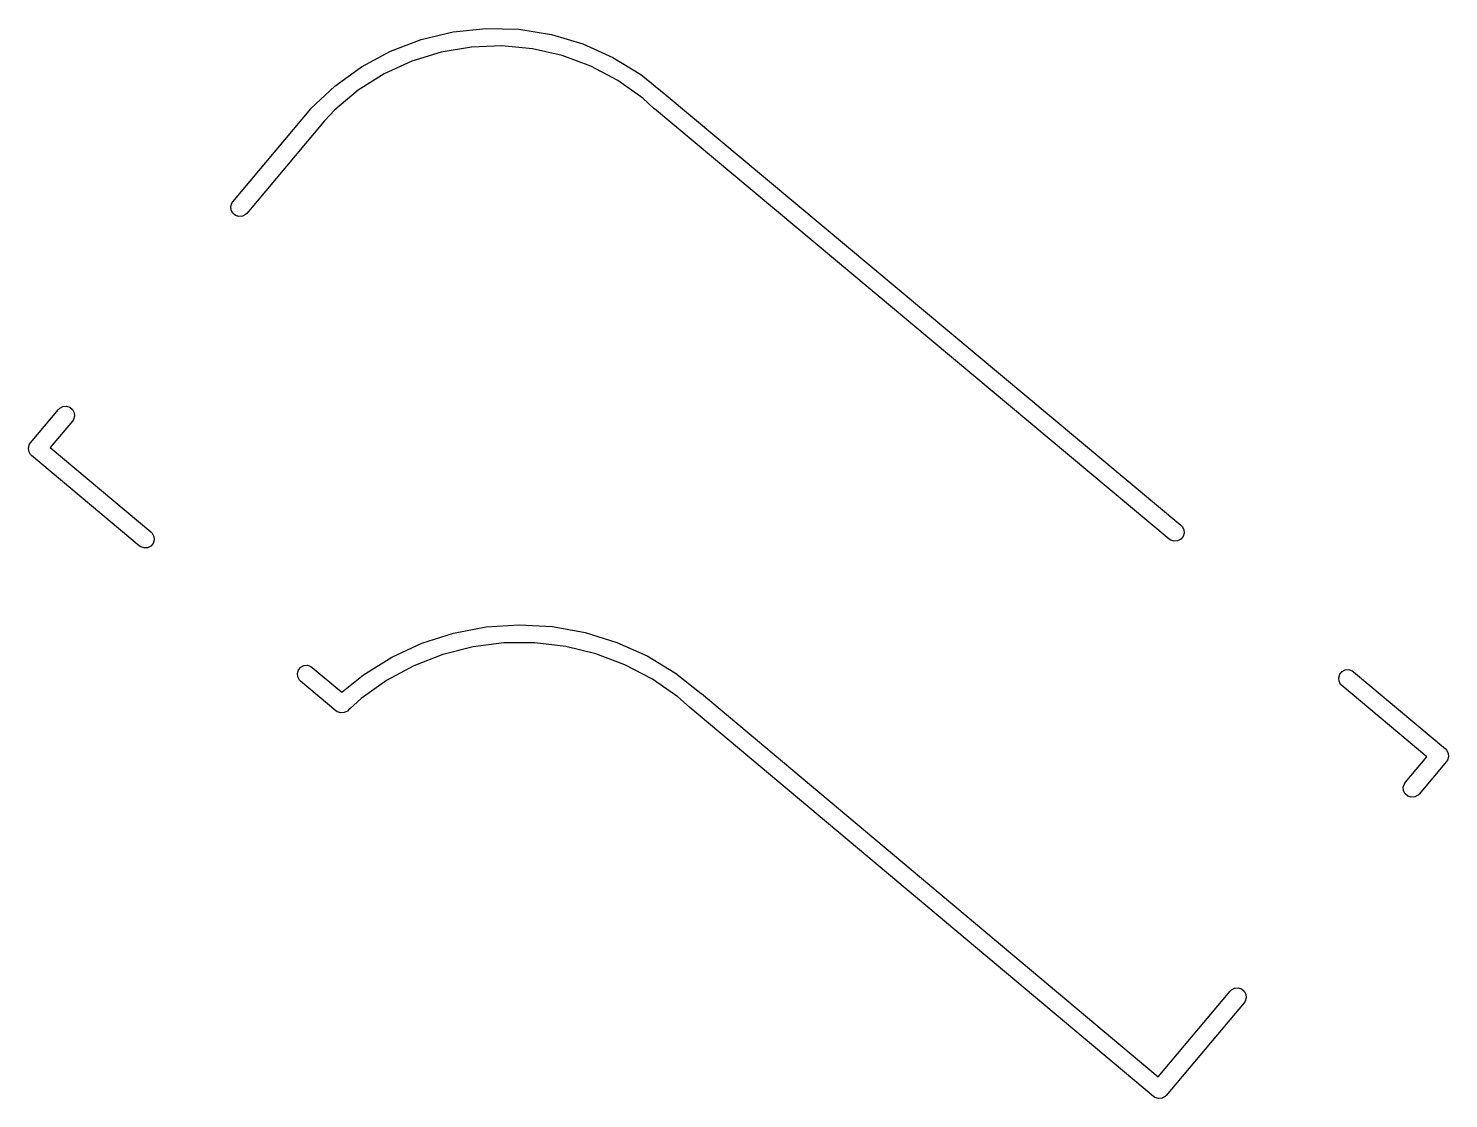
# Model space of a CAD drawing. Extents: x 2.6 to 14.1, y -9.2 to -3.9.
# Drawn here: x 7.0721 to 7.5338, y -8.3967 to -8.0487 of the extents above; entities that cross this region are included whole.
import ezdxf

# ---------------------------------------------------------------- set-up
doc = ezdxf.new("R2010")
doc.units = 0
doc.header["$MEASUREMENT"] = 0
doc.layers.add('BLACK', color=7, linetype='CONTINUOUS')

msp = doc.modelspace()

# ---------------------------------------------------------------- linework, layer by layer
at = {"layer": 'BLACK', "linetype": 'CONTINUOUS'}
for p, q in [((7.18981, -8.05608), (7.1998, -8.05227)), ((7.1998, -8.05227), (7.21021, -8.04979)), ((7.21021, -8.04979), (7.22085, -8.04869)), ((7.22085, -8.04869), (7.23155, -8.04899)), ((7.23155, -8.04899), (7.24211, -8.05069)), ((7.24211, -8.05069), (7.25236, -8.05375)), ((7.18039, -8.06117), (7.18981, -8.05608)), ((7.2063, -8.05644), (7.19679, -8.05938)), ((7.2161, -8.05478), (7.2063, -8.05644)), ((7.22604, -8.05441), (7.2161, -8.05478)), ((7.23595, -8.05534), (7.22604, -8.05441)), ((7.24564, -8.05755), (7.23595, -8.05534)), ((7.25236, -8.05375), (7.26213, -8.05812)), ((7.17173, -8.06744), (7.18039, -8.06117)), ((7.19679, -8.05938), (7.18775, -8.06352)), ((7.25497, -8.06101), (7.24564, -8.05755)), ((7.26376, -8.06566), (7.25497, -8.06101)), ((7.26213, -8.05812), (7.27124, -8.06373)), ((7.18775, -8.06352), (7.17932, -8.06881)), ((7.27188, -8.07142), (7.26376, -8.06566)), ((7.27124, -8.06373), (7.27934, -8.07031)), ((7.16395, -8.07479), (7.17173, -8.06744)), ((7.17932, -8.06881), (7.17166, -8.07516)), ((7.27934, -8.07031), (7.27943, -8.07037)), ((7.27943, -8.07037), (7.44676, -8.21027)), ((7.13855, -8.10506), (7.16385, -8.0749)), ((7.16385, -8.0749), (7.16394, -8.07482)), ((7.16394, -8.07482), (7.16395, -8.07479)), ((7.16395, -8.07479), (7.16395, -8.07479)), ((7.17166, -8.07516), (7.16833, -8.07875)), ((7.27552, -8.0748), (7.27188, -8.07142)), ((7.27555, -8.07482), (7.27552, -8.0748)), ((7.27552, -8.0748), (7.27552, -8.0748)), ((7.27564, -8.0749), (7.27555, -8.07482)), ((7.44297, -8.2148), (7.27564, -8.0749)), ((7.16833, -8.07875), (7.14307, -8.10885)), ((7.13787, -8.10663), (7.13822, -8.10554)), ((7.13797, -8.10778), (7.13787, -8.10663)), ((7.13851, -8.1088), (7.13797, -8.10778)), ((7.13822, -8.10554), (7.13855, -8.10506)), ((7.13939, -8.10955), (7.13851, -8.1088)), ((7.14049, -8.10989), (7.13939, -8.10955)), ((7.14164, -8.10979), (7.14049, -8.10989)), ((7.14266, -8.10926), (7.14164, -8.10979)), ((7.14307, -8.10885), (7.14266, -8.10926)), ((7.08186, -8.17261), (7.08227, -8.17221)), ((7.08227, -8.17221), (7.0833, -8.17168)), ((7.0833, -8.17168), (7.08444, -8.17158)), ((7.08444, -8.17158), (7.08554, -8.17192)), ((7.08554, -8.17192), (7.08643, -8.17266)), ((7.07275, -8.18347), (7.08186, -8.17261)), ((7.08638, -8.17641), (7.07917, -8.18501)), ((7.08671, -8.17593), (7.08638, -8.17641)), ((7.08643, -8.17266), (7.08696, -8.17369)), ((7.08706, -8.17483), (7.08671, -8.17593)), ((7.08696, -8.17369), (7.08706, -8.17483)), ((7.07208, -8.18505), (7.07242, -8.18395)), ((7.07218, -8.1862), (7.07208, -8.18505)), ((7.07271, -8.18722), (7.07218, -8.1862)), ((7.07242, -8.18395), (7.07275, -8.18347)), ((7.07917, -8.18501), (7.11189, -8.21246)), ((7.07311, -8.18763), (7.07271, -8.18722)), ((7.1081, -8.21699), (7.07311, -8.18763)), ((7.11189, -8.21246), (7.1123, -8.21288)), ((7.1123, -8.21288), (7.11283, -8.2139)), ((7.11283, -8.2139), (7.11293, -8.21505)), ((7.44746, -8.21395), (7.44672, -8.21483)), ((7.44676, -8.21027), (7.44717, -8.21068)), ((7.44717, -8.21068), (7.4477, -8.2117)), ((7.4478, -8.21285), (7.44746, -8.21395)), ((7.4477, -8.2117), (7.4478, -8.21285)), ((7.10858, -8.21731), (7.1081, -8.21699)), ((7.10968, -8.21766), (7.10858, -8.21731)), ((7.11082, -8.21756), (7.10968, -8.21766)), ((7.11184, -8.21703), (7.11082, -8.21756)), ((7.11259, -8.21615), (7.11184, -8.21703)), ((7.11293, -8.21505), (7.11259, -8.21615)), ((7.44345, -8.21513), (7.44297, -8.2148)), ((7.44455, -8.21547), (7.44345, -8.21513)), ((7.4457, -8.21537), (7.44455, -8.21547)), ((7.44672, -8.21483), (7.4457, -8.21537)), ((7.2, -8.24866), (7.21028, -8.24536)), ((7.21028, -8.24536), (7.22088, -8.24334)), ((7.22088, -8.24334), (7.23166, -8.24263)), ((7.23166, -8.24263), (7.24244, -8.24324)), ((7.24244, -8.24324), (7.25306, -8.24515)), ((7.25306, -8.24515), (7.26337, -8.24835)), ((7.1902, -8.25319), (7.2, -8.24866)), ((7.21663, -8.24984), (7.20684, -8.25233)), ((7.22664, -8.24856), (7.21663, -8.24984)), ((7.23673, -8.24851), (7.22664, -8.24856)), ((7.24676, -8.24969), (7.23673, -8.24851)), ((7.25656, -8.25208), (7.24676, -8.24969)), ((7.26337, -8.24835), (7.27322, -8.25278)), ((7.18102, -8.25887), (7.1902, -8.25319)), ((7.20684, -8.25233), (7.19744, -8.25599)), ((7.26601, -8.25565), (7.25656, -8.25208)), ((7.27494, -8.26035), (7.26601, -8.25565)), ((7.27322, -8.25278), (7.28245, -8.25837)), ((7.15954, -8.25844), (7.15988, -8.25734)), ((7.15964, -8.25959), (7.15954, -8.25844)), ((7.16017, -8.26061), (7.15964, -8.25959)), ((7.15988, -8.25734), (7.16063, -8.25646)), ((7.16063, -8.25646), (7.16165, -8.25592)), ((7.16165, -8.25592), (7.1628, -8.25582)), ((7.1628, -8.25582), (7.16389, -8.25617)), ((7.16389, -8.25617), (7.16437, -8.2565)), ((7.16437, -8.2565), (7.17396, -8.26454)), ((7.17396, -8.26454), (7.18102, -8.25887)), ((7.19744, -8.25599), (7.18855, -8.26078)), ((7.28245, -8.25837), (7.29082, -8.26496)), ((7.49808, -8.25984), (7.49842, -8.25874)), ((7.49818, -8.26099), (7.49808, -8.25984)), ((7.49842, -8.25874), (7.49916, -8.25786)), ((7.49916, -8.25786), (7.50019, -8.25733)), ((7.50019, -8.25733), (7.50133, -8.25723)), ((7.50133, -8.25723), (7.50243, -8.25757)), ((7.50243, -8.25757), (7.50291, -8.2579)), ((7.50291, -8.2579), (7.53277, -8.28295)), ((7.16058, -8.26102), (7.16017, -8.26061)), ((7.17204, -8.27064), (7.16058, -8.26102)), ((7.18855, -8.26078), (7.18031, -8.26661)), ((7.28324, -8.2661), (7.27494, -8.26035)), ((7.49871, -8.26201), (7.49818, -8.26099)), ((7.49911, -8.26242), (7.49871, -8.26201)), ((7.52671, -8.28558), (7.49911, -8.26242)), ((7.18031, -8.26661), (7.17658, -8.27001)), ((7.28701, -8.26946), (7.28324, -8.2661)), ((7.28702, -8.26947), (7.28701, -8.26946)), ((7.28701, -8.26946), (7.28701, -8.26946)), ((7.28707, -8.26952), (7.28702, -8.26947)), ((7.43787, -8.39605), (7.28707, -8.26952)), ((7.29082, -8.26496), (7.29087, -8.26499)), ((7.29087, -8.26499), (7.4394, -8.38963)), ((7.17251, -8.27096), (7.17204, -8.27064)), ((7.17361, -8.27131), (7.17251, -8.27096)), ((7.17476, -8.27121), (7.17361, -8.27131)), ((7.17578, -8.27068), (7.17476, -8.27121)), ((7.17621, -8.27017), (7.17578, -8.27068)), ((7.17658, -8.27001), (7.17621, -8.27017)), ((7.17658, -8.27001), (7.17658, -8.27001)), ((7.53277, -8.28295), (7.53317, -8.28337)), ((7.53317, -8.28337), (7.53317, -8.28337)), ((7.53317, -8.28337), (7.5337, -8.28439)), ((7.51975, -8.29387), (7.52671, -8.28558)), ((7.53313, -8.28711), (7.52427, -8.29767)), ((7.53346, -8.28663), (7.53313, -8.28711)), ((7.53381, -8.28554), (7.53346, -8.28663)), ((7.5337, -8.28439), (7.53381, -8.28554)), ((7.51908, -8.29545), (7.51942, -8.29435)), ((7.51918, -8.2966), (7.51908, -8.29545)), ((7.51971, -8.29762), (7.51918, -8.2966)), ((7.51942, -8.29435), (7.51975, -8.29387)), ((7.52059, -8.29836), (7.51971, -8.29762)), ((7.52169, -8.2987), (7.52059, -8.29836)), ((7.52284, -8.2986), (7.52169, -8.2987)), ((7.52386, -8.29807), (7.52284, -8.2986)), ((7.52427, -8.29767), (7.52386, -8.29807)), ((7.4394, -8.38963), (7.46281, -8.36173)), ((7.46281, -8.36173), (7.46322, -8.36132)), ((7.46322, -8.36132), (7.46425, -8.36079)), ((7.46425, -8.36079), (7.46539, -8.36069)), ((7.46539, -8.36069), (7.46649, -8.36104)), ((7.46649, -8.36104), (7.46738, -8.36178)), ((7.46738, -8.36178), (7.46791, -8.3628)), ((7.46733, -8.36553), (7.44203, -8.39569)), ((7.46766, -8.36505), (7.46733, -8.36553)), ((7.46801, -8.36395), (7.46766, -8.36505)), ((7.46791, -8.3628), (7.46801, -8.36395)), ((7.43835, -8.39638), (7.43787, -8.39605)), ((7.43944, -8.39672), (7.43835, -8.39638)), ((7.44059, -8.39662), (7.43944, -8.39672)), ((7.44161, -8.39609), (7.44059, -8.39662)), ((7.44203, -8.39569), (7.44161, -8.39609))]:
    msp.add_line(p, q, dxfattribs=at)

doc.saveas('drawing.dxf')
